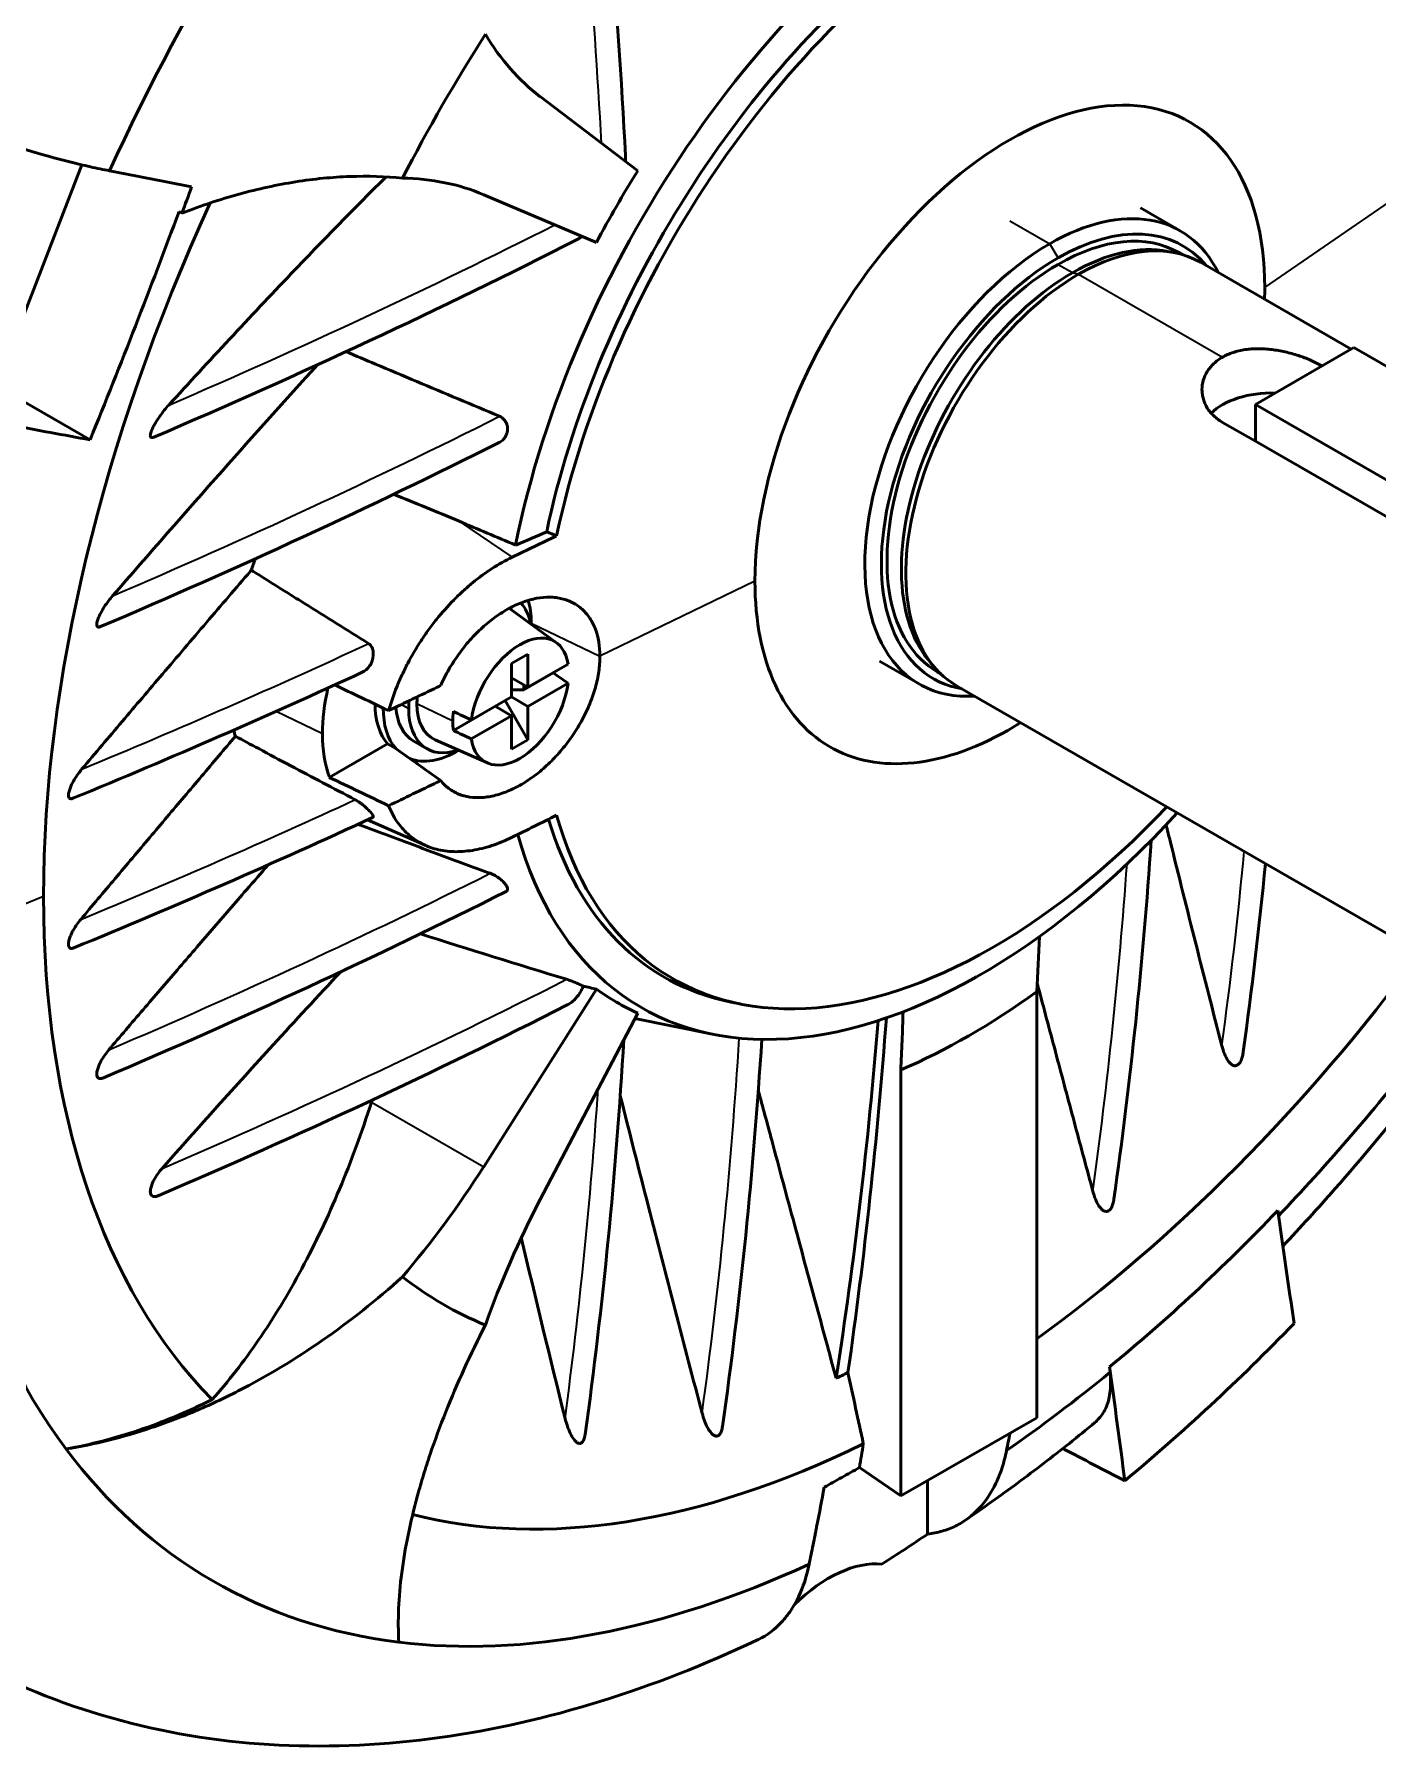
# Model space of a CAD drawing. Header units: millimetres. Extents: x 708 to 3306, y 798 to 2244.
# Drawn here: x 3125 to 3240.5, y 957.9 to 1105.2 of the extents above; entities that cross this region are included whole.
import ezdxf

# ---------------------------------------------------------------- set-up
doc = ezdxf.new("R2010")
doc.units = ezdxf.units.MM
doc.header["$LTSCALE"] = 10
doc.layers.add('Visible (ISO)', color=7, linetype='Continuous', lineweight=50)
doc.layers.add('Visible Narrow (ISO)', color=7, linetype='Continuous', lineweight=35)

msp = doc.modelspace()

# ---------------------------------------------------------------- linework, layer by layer
at = {"layer": 'Visible (ISO)'}
for p, q in [((3176.87, 1093.48), (3168.49, 1099.87)), ((3121.71, 1075.02), (3129.07, 1094.01)), ((3163.63, 1091.44), (3173.32, 1087.34)), ((3220.09, 1090.31), (3223.51, 1088.33)), ((3137.43, 1090), (3137.69, 1089.86)), ((3222.46, 1086.57), (3223.07, 1086.45)), ((3223.39, 1086.47), (3223.71, 1086.29)), ((3225.25, 1085.63), (3238.22, 1078.16)), ((3238.46, 1078.3), (3229.98, 1073.41)), ((3295.03, 1045.72), (3238.46, 1078.3)), ((3235.63, 1076.76), (3235.71, 1076.71)), ((3121.71, 1075.02), (3129.78, 1070.37)), ((3229.98, 1073.41), (3229.98, 1070.24)), ((3229.98, 1073.41), (3286.55, 1040.83)), ((3229.98, 1070.24), (3227.15, 1071.87)), ((3134.97, 1070.77), (3134.97, 1070.77)), ((3135.26, 1070.6), (3135.26, 1070.6)), ((3285.84, 1038.07), (3229.98, 1070.24)), ((3169.89, 1052.92), (3165.92, 1055.81)), ((3167.43, 1051.95), (3166.02, 1051.14)), ((3167.43, 1051.95), (3166.02, 1051.13)), ((3167.43, 1051.95), (3167.43, 1049.09)), ((3166.02, 1051.14), (3166.02, 1048.27)), ((3169.6, 1050.33), (3167.08, 1048.88)), ((3167.43, 1049.09), (3170.89, 1051.08)), ((3197.65, 1051.35), (3201.08, 1049.38)), ((3202.08, 1051.17), (3202.49, 1050.71)), ((3202.63, 1050.42), (3202.95, 1050.24)), ((3167.43, 1049.09), (3166.02, 1049.9)), ((3167.08, 1048.88), (3166.02, 1048.88)), ((3167.08, 1048.88), (3167.08, 1049.29)), ((3167.43, 1047.45), (3170.89, 1049.44)), ((3204.29, 1049.23), (3279.6, 1005.86)), ((3162.56, 1046.28), (3166.02, 1048.27)), ((3166.02, 1046.64), (3164.6, 1047.46)), ((3167.43, 1044.59), (3165.48, 1047.97)), ((3167.43, 1047.45), (3166.01, 1048.27)), ((3167.43, 1047.45), (3167.43, 1044.59)), ((3161.02, 1045.39), (3163.54, 1046.84)), ((3162.56, 1044.65), (3166.02, 1046.64)), ((3163.54, 1046.84), (3163.54, 1046.85)), ((3166.02, 1046.64), (3166.02, 1043.78)), ((3158.74, 1043.81), (3157.61, 1044.46)), ((3163.94, 1042.59), (3159.45, 1044.57)), ((3167.43, 1044.59), (3166.02, 1043.78)), ((3150.35, 1041.35), (3155.35, 1044.23)), ((3155.35, 1044.23), (3156.06, 1043.82)), ((3158.6, 1035.51), (3153.63, 1037.7)), ((3173.32, 1023.15), (3163.63, 1007.88)), ((3211.18, 986.3), (3211.18, 1022.91)), ((3168.49, 1005.06), (3176.87, 1021.09)), ((3170.85, 1021.8), (3170.85, 1021.8)), ((3185.67, 1021.87), (3184.88, 1022.03)), ((3183.3, 1019.28), (3176.63, 1020.63)), ((3197.5, 1019.86), (3197.5, 1019.86)), ((3199.49, 979.57), (3199.49, 1016.19)), ((3182.47, 986.45), (3182.47, 986.45)), ((3199.49, 979.57), (3211.18, 986.3)), ((3195.93, 982.01), (3199.49, 979.57)), ((3201.8, 976.29), (3201.8, 980.9))]:
    msp.add_line(p, q, dxfattribs=at)
for centre, major_axis, ratio, start_param, end_param in [((3156.54, 1100.96), (69.93, 121.44), 0.578093, 0.867886, 2.269798), ((3157.96, 1100.15), (70.02, 121.59), 0.578093, 0.886041, 2.251685), ((3166.8, 1095.06), (69.85, 121.3), 0.578093, 0.88443, 2.253295), ((3167, 1094.94), (68.22, 118.47), 0.578093, 0.893463, 2.244263), ((3200.09, 1075.88), (59.69, 103.65), 0.578093, 1.327312, 1.730165), ((3206.39, 1072.25), (29.19, 50.7), 0.578093, 5.751734, 8.381565), ((3206.7, 1072.08), (27.58, 47.89), 0.578093, 6.092192, 8.366918), ((3207.38, 1071.68), (27.45, 47.66), 0.578093, 5.766092, 8.367207), ((3204.63, 1073.27), (-44.47, -77.23), 0.578093, 4.630229, 4.790682), ((3195.24, 1142), (-24.95, -43.33), 0.578093, 5.969562, 6.208525), ((3208.87, 1070.83), (15.47, 26.86), 0.578093, 5.495853, 8.637446), ((3204.63, 1073.27), (-29.53, -51.28), 0.578093, 4.650445, 4.770466), ((3140.51, 1047.2), (24.95, 43.33), 0.578093, 0.070793, 0.309756), ((3201.8, 1074.9), (53.65, 93.16), 0.578093, 1.730195, 2.354261), ((3212.3, 1068.85), (11.22, 19.48), 0.578093, 5.91888, 7.06665), ((3213.01, 1068.45), (10.72, 18.61), 0.578093, 6.072469, 7.06665), ((3212.3, 1068.85), (-11.22, -19.48), 0.578093, 3.925057, 6.647491), ((3213.01, 1068.45), (10.38, 18.02), 0.578093, 0, 0.783464), ((3214.77, 1067.43), (10.48, 18.2), 0.578093, 0, 0.783464), ((3213.01, 1068.45), (-10.72, -18.61), 0.578093, 3.925057, 6.493902), ((3214.25, 1067.73), (10.38, 18.02), 0.578093, 0.190994, 0.783464), ((3213.01, 1068.45), (-10.38, -18.02), 0.578093, 3.925057, 6.283185), ((3214.25, 1067.73), (-10.38, -18.02), 0.578093, 3.925057, 6.092192), ((3214.77, 1067.43), (-10.48, -18.2), 0.578093, 3.925057, 6.283185), ((3208.87, 1070.83), (-15.47, -26.86), 0.578093, 2.315045, 2.354261), ((3231.39, 1070.94), (-6, 0), 0.575862, 4.663672, 5.764982), ((3208.87, 1070.83), (-15.47, -26.86), 0.578093, 5.495853, 7.109733), ((3161.35, 1050.96), (-3.74, -6.5), 0.578093, 3.837083, 3.837222), ((3162.48, 1050.31), (3.74, 6.5), 0.578093, 5.698847, 6.111975), ((3161.35, 1050.96), (4.49, 7.8), 0.578093, 5.495853, 5.784292), ((3162.48, 1050.31), (3.24, 5.63), 0.578093, 6.221162, 6.253428), ((3166.73, 1047.86), (2.98, 5.18), 0.578093, 5.664007, 8.469293), ((3161.35, 1050.96), (4.49, 7.8), 0.578093, 5.480135, 5.495853), ((3165.31, 1048.68), (3.07, 5.33), 0.578093, 5.332528, 5.3338), ((3160.65, 1051.37), (7.68, 13.34), 0.578093, 2.058811, 2.354261), ((3166.73, 1047.86), (-2.98, -5.18), 0.578093, 5.664007, 8.469293), ((3160.65, 1051.37), (-4.49, -7.8), 0.578093, 5.503288, 6.084884), ((3161.35, 1050.96), (-3.74, -6.5), 0.578093, 5.582708, 6.283185), ((3162.48, 1050.31), (-3.74, -6.5), 0.578093, 5.387102, 5.495853), ((3162.48, 1050.31), (-3.24, -5.63), 0.578093, 5.382643, 5.495853), ((3162.48, 1050.31), (-3.24, -5.63), 0.578093, 5.495853, 6.345208), ((3161.35, 1050.96), (-4.49, -7.8), 0.578093, 5.49386, 6.084884), ((3162.48, 1050.31), (-3.74, -6.5), 0.578093, 5.495853, 6.867523), ((3165.31, 1048.68), (-3.07, -5.33), 0.578093, 5.332528, 5.495853), ((3165.31, 1048.68), (-3.07, -5.33), 0.578093, 5.495853, 5.659179), ((3160.65, 1051.37), (7.68, 13.34), 0.578093, 2.354261, 2.685099), ((3161.35, 1050.96), (-4.49, -7.8), 0.578093, 0.0878, 0.80305), ((3207.38, 1071.68), (-27.45, -47.66), 0.578093, 5.766092, 7.462242), ((3206.39, 1072.25), (-29.19, -50.7), 0.578093, 5.768312, 7.486813), ((3206.7, 1072.08), (-27.58, -47.89), 0.578093, 5.781593, 6.474179), ((3166.81, 1095.04), (-69.83, -121.27), 0.578093, 1.390158, 1.390159), ((3201.8, 1074.9), (-53.65, -93.16), 0.578093, 5.495853, 6.123591), ((3200.09, 1075.88), (-59.69, -103.65), 0.578093, 5.495853, 6.039701), ((3201.8, 1074.9), (-53.65, -93.16), 0.578093, 0.907142, 1.374183), ((3204.63, 1073.27), (-29.53, -51.28), 0.578093, 6.221241, 6.341262), ((3205.33, 1072.87), (-32.8, -56.96), 0.578093, 0.657451, 0.909478), ((3191.97, 1080.56), (-31.92, -55.43), 0.578093, 0.309457, 0.309463), ((3200.09, 1075.88), (-59.69, -103.65), 0.578093, 1.169883, 1.327312), ((3140.51, 1025.5), (-24.95, -43.33), 0.578093, 1.257173, 1.496136), ((3195.24, 993.74), (24.95, 43.33), 0.578093, 1.64159, 1.880553), ((3200.21, 1075.81), (59.28, 102.95), 0.578093, 4.131705, 4.311821), ((3204.63, 1073.27), (-44.47, -77.23), 0.578093, 6.201025, 6.361478), ((3198.16, 1077), (-67.5, -117.21), 0.578093, 1.000533, 1.159808), ((3200.36, 1075.73), (50.46, 87.63), 0.578093, 3.83508, 3.849374), ((3200.09, 1075.88), (-59.69, -103.65), 0.578093, 0.883962, 0.990684), ((3201.8, 1074.9), (-53.65, -93.16), 0.578093, 0.161534, 0.710618), ((3200.09, 1075.88), (-59.69, -103.65), 0.578093, 6.039701, 6.522802), ((3193.31, 1079.79), (66.43, 115.35), 0.578093, 3.973453, 4.01533), ((3200.09, 1075.88), (-59.69, -103.65), 0.578093, 0.239616, 0.682967), ((3193.31, 962.06), (6.38, 11.08), 0.578093, 0.255643, 1.116984)]:
    msp.add_ellipse(centre, major_axis=major_axis, ratio=ratio, start_param=start_param, end_param=end_param, dxfattribs=at)
for points in [[(3172.37, 1134.89), (3173.99, 1121.32), (3175.14, 1107.92), (3175.82, 1094.78)], [(3138.51, 1092.11), (3136.18, 1092.56), (3133.83, 1093.02), (3131.46, 1093.5)], [(3137.69, 1089.86), (3137.96, 1090.61), (3138.24, 1091.36), (3138.51, 1092.11)], [(3137.43, 1090), (3134.98, 1083.41), (3132.43, 1076.86), (3129.78, 1070.37)], [(3171.67, 1087.59), (3159.96, 1081.63), (3147.8, 1075.95), (3135.25, 1070.59)], [(3129.78, 1070.37), (3127.53, 1070.78), (3125.26, 1071.19), (3122.97, 1071.63)], [(3164.96, 1070.13), (3153.91, 1064.6), (3142.47, 1059.31), (3130.69, 1054.31)], [(3161.47, 1063.39), (3159.61, 1064.18), (3157.74, 1064.94), (3155.87, 1065.68)], [(3166.38, 1061.31), (3164.74, 1062.01), (3163.11, 1062.7), (3161.47, 1063.39)], [(3169.9, 1062.1), (3168.63, 1061.49), (3167.35, 1060.88), (3166.07, 1060.27)], [(3169.05, 1062.47), (3168.16, 1062.08), (3167.27, 1061.7), (3166.38, 1061.31)], [(3169.9, 1062.1), (3169.62, 1062.23), (3169.33, 1062.35), (3169.05, 1062.47)], [(3143.98, 1060.14), (3143.86, 1059.81), (3143.75, 1059.49), (3143.64, 1059.16)], [(3153.24, 1050.41), (3145.11, 1046.66), (3136.79, 1043.03), (3128.3, 1039.55)], [(3150.82, 1049.3), (3152.36, 1048.56), (3153.91, 1047.82), (3155.45, 1047.09)], [(3142.14, 1045.42), (3142.18, 1045.23), (3142.23, 1045.06), (3142.28, 1044.89)], [(3156.06, 1043.82), (3157.35, 1042.91), (3158.64, 1041.99), (3159.93, 1041.08)], [(3155.45, 1038.91), (3153.75, 1039.72), (3152.05, 1040.54), (3150.35, 1041.35)], [(3154.11, 1037.92), (3145.73, 1034.03), (3137.14, 1030.29), (3128.38, 1026.69)], [(3166.07, 1036.2), (3167.35, 1036.83), (3168.63, 1037.46), (3169.9, 1038.1)], [(3221.03, 1035.95), (3220.31, 1025.43), (3219.24, 1015.13), (3217.82, 1005.1)], [(3230.85, 1033.94), (3230.31, 1028.47), (3229.68, 1023.08), (3228.94, 1017.76)], [(3165.55, 1031.54), (3154.39, 1025.93), (3142.84, 1020.58), (3130.93, 1015.52)], [(3158.18, 1027.9), (3162.35, 1026.57), (3166.54, 1025.26), (3170.76, 1023.99)], [(3211.41, 1027.67), (3211.34, 1026.07), (3211.27, 1024.49), (3211.18, 1022.91)], [(3172.19, 1023.39), (3172.57, 1023.31), (3172.94, 1023.23), (3173.32, 1023.15)], [(3170.8, 1021.78), (3159.5, 1016.04), (3147.77, 1010.57), (3135.68, 1005.4)], [(3199.49, 1016.19), (3199.57, 1017.85), (3199.64, 1019.52), (3199.69, 1021.2)], [(3197.55, 1020.44), (3196.69, 1009.94), (3195.49, 999.69), (3193.93, 989.69)], [(3198.25, 1020.67), (3197.47, 1010.24), (3196.37, 1000.08), (3194.95, 990.18)], [(3175.68, 1018.82), (3174.99, 1007.22), (3173.88, 995.87), (3172.35, 984.85)], [(3187.54, 1018.83), (3186.82, 1007.46), (3185.69, 996.35), (3184.16, 985.54)], [(3154.03, 1013.61), (3154.01, 1013.55), (3154, 1013.5), (3153.98, 1013.44)], [(3231.9, 1004.11), (3232.37, 1000.87), (3232.84, 997.63), (3233.31, 994.39)], [(3166.86, 1001.78), (3168.08, 996.6), (3169.34, 991.42), (3170.63, 986.24)], [(3196.27, 984.06), (3195.83, 986.1), (3195.39, 988.14), (3194.95, 990.18)], [(3218.76, 980.87), (3218.32, 984.14), (3217.89, 987.41), (3217.45, 990.68)], [(3217.45, 990.68), (3217.46, 990.52), (3217.48, 990.37), (3217.49, 990.21)], [(3195.93, 982.01), (3196.05, 982.69), (3196.16, 983.38), (3196.27, 984.06)], [(3208.89, 984.98), (3208.78, 984.48), (3208.68, 983.98), (3208.58, 983.48)], [(3213.42, 983.65), (3215.2, 982.72), (3216.98, 981.8), (3218.76, 980.87)], [(3192.9, 980.32), (3193.41, 980.6), (3194.42, 981.17), (3195.43, 981.73), (3195.93, 982.01)]]:
    msp.add_open_spline(points, degree=3, dxfattribs=at)
for points, knots in [([(3116.37, 1098.17), (3117.7, 1097.62), (3119.02, 1097.12), (3121.01, 1096.4), (3121.67, 1096.17), (3122.67, 1095.84), (3123, 1095.73), (3123.65, 1095.52), (3123.98, 1095.41), (3125.59, 1094.91), (3126.84, 1094.56), (3128.64, 1094.11), (3129.23, 1093.97), (3130.38, 1093.71), (3130.93, 1093.6), (3131.46, 1093.5)], [0.00000023, 0.00000023, 0.00000023, 0.00000023, 0.0042479, 0.0042479, 0.00637174, 0.00637174, 0.00743366, 0.00743366, 0.00849557, 0.00849557, 0.01274325, 0.01274325, 0.01486708, 0.01486708, 0.01699092, 0.01699092, 0.01699092, 0.01699092]), ([(3175.82, 1094.78), (3175.82, 1094.7), (3175.82, 1094.63), (3175.82, 1094.47), (3175.81, 1094.39), (3175.79, 1094.3)], [0.0009939639, 0.0009939639, 0.0009939639, 0.0009939639, 0.0012305377, 0.0012305377, 0.001482976, 0.001482976, 0.001482976, 0.001482976]), ([(3156.64, 1092.86), (3155.17, 1093.01), (3153.66, 1093.06), (3150.6, 1092.95), (3149.04, 1092.8), (3146.66, 1092.42), (3145.86, 1092.27), (3144.24, 1091.92), (3143.42, 1091.72), (3140.96, 1091.04), (3139.32, 1090.49), (3137.69, 1089.86)], [0.00000125, 0.00000125, 0.00000125, 0.00000125, 0.00593859, 0.00593859, 0.01187593, 0.01187593, 0.0148446, 0.0148446, 0.01781328, 0.01781328, 0.02375062, 0.02375062, 0.02375062, 0.02375062]), ([(3155.23, 1092.98), (3152.46, 1090.23), (3149.75, 1087.45), (3143.51, 1080.92), (3140.01, 1077.15), (3136.55, 1073.35)], [0.00564914, 0.00564914, 0.00564914, 0.00564914, 0.02166077, 0.02166077, 0.04304931, 0.04304931, 0.04304931, 0.04304931]), ([(3171.67, 1087.59), (3171.74, 1087.63), (3171.81, 1087.67), (3171.94, 1087.76), (3172.01, 1087.81), (3172.08, 1087.86)], [0.0009906502, 0.0009906502, 0.0009906502, 0.0009906502, 0.0012305377, 0.0012305377, 0.0014916208, 0.0014916208, 0.0014916208, 0.0014916208]), ([(3164.99, 1072.39), (3163.81, 1072.89), (3162.62, 1073.39), (3161.43, 1073.89), (3160.25, 1074.38), (3159.06, 1074.88), (3157.88, 1075.38), (3156.69, 1075.88), (3155.5, 1076.38), (3154.32, 1076.88), (3153.47, 1077.23), (3152.63, 1077.59), (3151.79, 1077.94)], [0, 0, 0, 0, 0.00415105, 0.00415105, 0.00415105, 0.00830211, 0.00830211, 0.00830211, 0.01245316, 0.01245316, 0.01245316, 0.01540602, 0.01540602, 0.01540602, 0.01540602]), ([(3227.15, 1071.87), (3226.87, 1072.03), (3226.62, 1072.22), (3226.29, 1072.53), (3226.19, 1072.64), (3226, 1072.86), (3225.92, 1072.98), (3225.69, 1073.35), (3225.58, 1073.6), (3225.47, 1074), (3225.44, 1074.13), (3225.4, 1074.41), (3225.39, 1074.54), (3225.39, 1074.95), (3225.43, 1075.22), (3225.58, 1075.75), (3225.7, 1076), (3225.92, 1076.36), (3226, 1076.48), (3226.19, 1076.71), (3226.29, 1076.82), (3226.62, 1077.13), (3226.87, 1077.31), (3227.15, 1077.47)], [0, 0, 0, 0, 0.001178896, 0.001178896, 0.001768344, 0.001768344, 0.002357792, 0.002357792, 0.003536687, 0.003536687, 0.004126135, 0.004126135, 0.004715583, 0.004715583, 0.005894479, 0.005894479, 0.007073375, 0.007073375, 0.007662823, 0.007662823, 0.008252271, 0.008252271, 0.009431167, 0.009431167, 0.009431167, 0.009431167]), ([(3227.15, 1077.47), (3227.43, 1077.63), (3227.74, 1077.77), (3228.39, 1077.98), (3228.74, 1078.06), (3229.28, 1078.15), (3229.47, 1078.17), (3229.85, 1078.19), (3230.03, 1078.2), (3230.42, 1078.2), (3230.61, 1078.19), (3231, 1078.17), (3231.2, 1078.15), (3231.78, 1078.08), (3232.17, 1078.01), (3232.94, 1077.84), (3233.32, 1077.73), (3234.04, 1077.5), (3234.39, 1077.36), (3235.04, 1077.07), (3235.35, 1076.92), (3235.63, 1076.76)], [0.009431167, 0.009431167, 0.009431167, 0.009431167, 0.01060863, 0.01060863, 0.011786093, 0.011786093, 0.012374825, 0.012374825, 0.012963556, 0.012963556, 0.013552288, 0.013552288, 0.014141019, 0.014141019, 0.015318483, 0.015318483, 0.016495946, 0.016495946, 0.017673409, 0.017673409, 0.018850872, 0.018850872, 0.018850872, 0.018850872]), ([(3149.33, 1076.82), (3146.58, 1073.8), (3143.86, 1070.76), (3137.99, 1064.14), (3134.84, 1060.55), (3131.71, 1056.95)], [0.00294752, 0.00294752, 0.00294752, 0.00294752, 0.02004982, 0.02004982, 0.04009964, 0.04009964, 0.04009964, 0.04009964]), ([(3136.55, 1073.35), (3136.42, 1073.22), (3136.29, 1073.07), (3136.04, 1072.76), (3135.92, 1072.59), (3135.66, 1072.23), (3135.53, 1072.04), (3135.35, 1071.73), (3135.29, 1071.62), (3135.17, 1071.39), (3135.12, 1071.28), (3135.02, 1071.04), (3134.98, 1070.91), (3134.96, 1070.76), (3134.96, 1070.72), (3134.98, 1070.65), (3134.99, 1070.62), (3135.03, 1070.56), (3135.07, 1070.55), (3135.16, 1070.56), (3135.2, 1070.57), (3135.25, 1070.59)], [0, 0, 0, 0, 0.000767985, 0.000767985, 0.001535971, 0.001535971, 0.002303956, 0.002303956, 0.002687949, 0.002687949, 0.003071942, 0.003071942, 0.003455934, 0.003455934, 0.003647931, 0.003647931, 0.003839927, 0.003839927, 0.00422392, 0.00422392, 0.004570377, 0.004570377, 0.004570377, 0.004570377]), ([(3164.96, 1070.13), (3164.97, 1070.14), (3164.99, 1070.15), (3165.13, 1070.23), (3165.24, 1070.32), (3165.44, 1070.54), (3165.51, 1070.66), (3165.63, 1070.94), (3165.66, 1071.09), (3165.68, 1071.33), (3165.67, 1071.41), (3165.65, 1071.57), (3165.63, 1071.64), (3165.55, 1071.87), (3165.47, 1072.01), (3165.26, 1072.24), (3165.13, 1072.33), (3164.99, 1072.39)], [0.000883731, 0.000883731, 0.000883731, 0.000883731, 0.000953187, 0.000953187, 0.00142978, 0.00142978, 0.001906374, 0.001906374, 0.002382967, 0.002382967, 0.002621264, 0.002621264, 0.002859561, 0.002859561, 0.003336154, 0.003336154, 0.003812748, 0.003812748, 0.003812748, 0.003812748]), ([(3143.64, 1059.16), (3143.62, 1059.14), (3143.59, 1059.11), (3143.57, 1059.08), (3142.31, 1057.61), (3141.05, 1056.14), (3139.79, 1054.66), (3138.53, 1053.19), (3137.27, 1051.71), (3136.01, 1050.23), (3134.85, 1048.88), (3133.7, 1047.52), (3132.54, 1046.15), (3131.39, 1044.79), (3130.23, 1043.43), (3129.08, 1042.07)], [0.00804549, 0.00804549, 0.00804549, 0.00804549, 0.0081896, 0.0081896, 0.0081896, 0.0163792, 0.0163792, 0.0163792, 0.0245688, 0.0245688, 0.0245688, 0.03209548, 0.03209548, 0.03209548, 0.03962216, 0.03962216, 0.03962216, 0.03962216]), ([(3143.64, 1059.16), (3143.76, 1059.09), (3143.88, 1059.01), (3144, 1058.94), (3144.94, 1058.35), (3145.87, 1057.76), (3146.81, 1057.18), (3147.28, 1056.88), (3147.75, 1056.59), (3148.22, 1056.3), (3149.14, 1055.73), (3150.06, 1055.15), (3150.97, 1054.58), (3151.89, 1054.01), (3152.81, 1053.43), (3153.73, 1052.86)], [0.00334225, 0.00334225, 0.00334225, 0.00334225, 0.00383369, 0.00383369, 0.00383369, 0.00766738, 0.00766738, 0.00766738, 0.00958422, 0.00958422, 0.00958422, 0.01333623, 0.01333623, 0.01333623, 0.01708824, 0.01708824, 0.01708824, 0.01708824]), ([(3166.07, 1060.27), (3165.49, 1060), (3164.91, 1059.67), (3163.78, 1058.94), (3163.22, 1058.53), (3162.39, 1057.84), (3162.11, 1057.6), (3161.58, 1057.11), (3161.31, 1056.86), (3160.54, 1056.07), (3160.05, 1055.52), (3159.34, 1054.64), (3159.11, 1054.33), (3158.66, 1053.72), (3158.45, 1053.41), (3157.83, 1052.46), (3157.44, 1051.81), (3156.92, 1050.82), (3156.76, 1050.48), (3156.44, 1049.8), (3156.29, 1049.46), (3155.88, 1048.44), (3155.65, 1047.76), (3155.45, 1047.09)], [0.0000002, 0.0000002, 0.0000002, 0.0000002, 0.00225965, 0.00225965, 0.0045191, 0.0045191, 0.00564882, 0.00564882, 0.00677854, 0.00677854, 0.00903799, 0.00903799, 0.01016772, 0.01016772, 0.01129744, 0.01129744, 0.01355689, 0.01355689, 0.01468661, 0.01468661, 0.01581634, 0.01581634, 0.01807579, 0.01807579, 0.01807579, 0.01807579]), ([(3131.71, 1056.95), (3131.59, 1056.81), (3131.47, 1056.67), (3131.24, 1056.36), (3131.12, 1056.19), (3130.89, 1055.83), (3130.78, 1055.64), (3130.62, 1055.32), (3130.56, 1055.21), (3130.49, 1055.04), (3130.47, 1054.98), (3130.43, 1054.86), (3130.41, 1054.8), (3130.38, 1054.69), (3130.37, 1054.63), (3130.36, 1054.52), (3130.36, 1054.48), (3130.37, 1054.36), (3130.4, 1054.32), (3130.48, 1054.27), (3130.52, 1054.26), (3130.61, 1054.28), (3130.65, 1054.29), (3130.69, 1054.31)], [0, 0, 0, 0, 0.000741083, 0.000741083, 0.001482166, 0.001482166, 0.002223249, 0.002223249, 0.00259379, 0.00259379, 0.002779061, 0.002779061, 0.002964331, 0.002964331, 0.003149602, 0.003149602, 0.003334873, 0.003334873, 0.003705414, 0.003705414, 0.004075956, 0.004075956, 0.00438327, 0.00438327, 0.00438327, 0.00438327]), ([(3173.62, 1051.77), (3173.62, 1052.63), (3173.49, 1053.4), (3173.1, 1054.43), (3172.94, 1054.75), (3172.56, 1055.32), (3172.35, 1055.57), (3171.98, 1055.91), (3171.85, 1056.01), (3171.58, 1056.2), (3171.44, 1056.29), (3171, 1056.51), (3170.69, 1056.63), (3170.19, 1056.75), (3170.02, 1056.78), (3169.67, 1056.83), (3169.49, 1056.84), (3168.95, 1056.85), (3168.58, 1056.81), (3168, 1056.71), (3167.8, 1056.66), (3167.41, 1056.55), (3167.21, 1056.49), (3166.62, 1056.28), (3166.22, 1056.1), (3165.43, 1055.67), (3165.03, 1055.42), (3164.25, 1054.86), (3163.88, 1054.56), (3163.14, 1053.89), (3162.78, 1053.52), (3162.1, 1052.76), (3161.78, 1052.35), (3161.17, 1051.51), (3160.89, 1051.07), (3160.37, 1050.17), (3160.14, 1049.71), (3159.93, 1049.25)], [0, 0, 0, 0, 0.00310341, 0.00310341, 0.00465512, 0.00465512, 0.00620683, 0.00620683, 0.00698268, 0.00698268, 0.00775853, 0.00775853, 0.00931024, 0.00931024, 0.01008609, 0.01008609, 0.01086194, 0.01086194, 0.01241365, 0.01241365, 0.0131895, 0.0131895, 0.01396536, 0.01396536, 0.01551706, 0.01551706, 0.01706877, 0.01706877, 0.01862048, 0.01862048, 0.02017218, 0.02017218, 0.02172389, 0.02172389, 0.0232756, 0.0232756, 0.0248273, 0.0248273, 0.0248273, 0.0248273]), ([(3153.73, 1052.86), (3153.79, 1052.82), (3153.85, 1052.78), (3153.94, 1052.67), (3153.99, 1052.6), (3154.05, 1052.47), (3154.08, 1052.39), (3154.12, 1052.24), (3154.13, 1052.16), (3154.16, 1051.76), (3154.08, 1051.42), (3153.87, 1051), (3153.78, 1050.87), (3153.58, 1050.64), (3153.48, 1050.55), (3153.32, 1050.45), (3153.28, 1050.43), (3153.24, 1050.41)], [0, 0, 0, 0, 0.000243911, 0.000243911, 0.000487823, 0.000487823, 0.000731734, 0.000731734, 0.000975646, 0.000975646, 0.001951292, 0.001951292, 0.002439115, 0.002439115, 0.002926938, 0.002926938, 0.003072692, 0.003072692, 0.003072692, 0.003072692]), ([(3159.93, 1041.08), (3160.04, 1040.95), (3160.15, 1040.82), (3160.38, 1040.59), (3160.5, 1040.49), (3160.89, 1040.2), (3161.17, 1040.04), (3161.62, 1039.85), (3161.78, 1039.8), (3162.11, 1039.71), (3162.27, 1039.68), (3162.78, 1039.61), (3163.13, 1039.59), (3163.69, 1039.63), (3163.88, 1039.66), (3164.26, 1039.72), (3164.45, 1039.76), (3165.03, 1039.91), (3165.42, 1040.04), (3166.02, 1040.3), (3166.22, 1040.4), (3166.62, 1040.6), (3166.82, 1040.71), (3167.41, 1041.07), (3167.8, 1041.34), (3168.57, 1041.93), (3168.95, 1042.27), (3169.67, 1042.97), (3170.02, 1043.34), (3170.68, 1044.13), (3171, 1044.55), (3171.58, 1045.41), (3171.85, 1045.85), (3172.22, 1046.53), (3172.33, 1046.75), (3172.55, 1047.22), (3172.66, 1047.45), (3172.94, 1048.15), (3173.1, 1048.61), (3173.29, 1049.3), (3173.35, 1049.53), (3173.45, 1049.99), (3173.49, 1050.22), (3173.59, 1050.9), (3173.62, 1051.34), (3173.62, 1051.77)], [0.03529917, 0.03529917, 0.03529917, 0.03529917, 0.03607455, 0.03607455, 0.03684992, 0.03684992, 0.03840068, 0.03840068, 0.03917606, 0.03917606, 0.03995144, 0.03995144, 0.04150219, 0.04150219, 0.04227757, 0.04227757, 0.04305295, 0.04305295, 0.0446037, 0.0446037, 0.04537908, 0.04537908, 0.04615446, 0.04615446, 0.04770522, 0.04770522, 0.04925597, 0.04925597, 0.05080673, 0.05080673, 0.05235748, 0.05235748, 0.05390824, 0.05390824, 0.05468362, 0.05468362, 0.05545899, 0.05545899, 0.05700975, 0.05700975, 0.05778513, 0.05778513, 0.05856051, 0.05856051, 0.06011126, 0.06011126, 0.06011126, 0.06011126]), ([(3170.89, 1049.44), (3170.68, 1049.59), (3170.47, 1049.73), (3170.26, 1049.88), (3170.04, 1050.03), (3169.82, 1050.18), (3169.6, 1050.33)], [0.010170828, 0.010170828, 0.010170828, 0.010170828, 0.011148918, 0.011148918, 0.011148918, 0.012178681, 0.012178681, 0.012178681, 0.012178681]), ([(3159.93, 1049.25), (3159.83, 1049.2), (3159.73, 1049.15), (3159.63, 1049.1), (3158.24, 1048.43), (3156.84, 1047.76), (3155.45, 1047.09)], [0.017812968, 0.017812968, 0.017812968, 0.017812968, 0.018210742, 0.018210742, 0.018210742, 0.023662126, 0.023662126, 0.023662126, 0.023662126]), ([(3162.56, 1046.28), (3162.31, 1046.4), (3162.06, 1046.52), (3161.81, 1046.64), (3161.55, 1046.77), (3161.28, 1046.9), (3161.02, 1047.02)], [0.010170828, 0.010170828, 0.010170828, 0.010170828, 0.011148918, 0.011148918, 0.011148918, 0.012178681, 0.012178681, 0.012178681, 0.012178681]), ([(3128.98, 1029.13), (3129.96, 1030.31), (3130.95, 1031.48), (3131.94, 1032.66), (3132.93, 1033.83), (3133.92, 1035), (3134.91, 1036.18), (3135.9, 1037.35), (3136.89, 1038.52), (3137.88, 1039.69), (3138.87, 1040.86), (3139.86, 1042.03), (3140.85, 1043.2), (3141.32, 1043.76), (3141.8, 1044.32), (3142.28, 1044.89)], [0, 0, 0, 0, 0.00647818, 0.00647818, 0.00647818, 0.01295636, 0.01295636, 0.01295636, 0.01943455, 0.01943455, 0.01943455, 0.02591273, 0.02591273, 0.02591273, 0.02903272, 0.02903272, 0.02903272, 0.02903272]), ([(3152.57, 1039.43), (3151.65, 1039.92), (3150.72, 1040.4), (3149.8, 1040.89), (3148.88, 1041.37), (3147.95, 1041.86), (3147.03, 1042.35), (3146.11, 1042.84), (3145.19, 1043.32), (3144.28, 1043.82), (3143.61, 1044.17), (3142.94, 1044.53), (3142.28, 1044.89)], [0, 0, 0, 0, 0.00349475, 0.00349475, 0.00349475, 0.00698949, 0.00698949, 0.00698949, 0.01048424, 0.01048424, 0.01048424, 0.01302506, 0.01302506, 0.01302506, 0.01302506]), ([(3162.56, 1044.65), (3162.31, 1044.77), (3162.06, 1044.89), (3161.81, 1045.01), (3161.55, 1045.14), (3161.28, 1045.26), (3161.02, 1045.39)], [0.010170828, 0.010170828, 0.010170828, 0.010170828, 0.011148918, 0.011148918, 0.011148918, 0.012178681, 0.012178681, 0.012178681, 0.012178681]), ([(3129.08, 1042.07), (3128.97, 1041.94), (3128.86, 1041.8), (3128.64, 1041.49), (3128.53, 1041.33), (3128.32, 1040.97), (3128.22, 1040.78), (3128.08, 1040.46), (3128.04, 1040.34), (3127.96, 1040.11), (3127.94, 1039.99), (3127.92, 1039.78), (3127.93, 1039.69), (3127.97, 1039.58), (3128.01, 1039.55), (3128.09, 1039.51), (3128.14, 1039.51), (3128.22, 1039.52), (3128.26, 1039.54), (3128.3, 1039.55)], [0, 0, 0, 0, 0.000709599, 0.000709599, 0.001419197, 0.001419197, 0.002128796, 0.002128796, 0.002483595, 0.002483595, 0.002838394, 0.002838394, 0.003193193, 0.003193193, 0.003547993, 0.003547993, 0.003902792, 0.003902792, 0.004192616, 0.004192616, 0.004192616, 0.004192616]), ([(3155.45, 1038.91), (3156.84, 1039.58), (3158.24, 1040.26), (3159.63, 1040.93), (3159.73, 1040.98), (3159.83, 1041.03), (3159.93, 1041.08)], [0.012759359, 0.012759359, 0.012759359, 0.012759359, 0.018210742, 0.018210742, 0.018210742, 0.018608517, 0.018608517, 0.018608517, 0.018608517]), ([(3154.11, 1037.92), (3154.12, 1037.93), (3154.13, 1037.94), (3154.16, 1038.01), (3154.08, 1038.14), (3153.87, 1038.4), (3153.78, 1038.49), (3153.58, 1038.68), (3153.48, 1038.79), (3153.23, 1038.99), (3153.11, 1039.09), (3152.84, 1039.28), (3152.7, 1039.36), (3152.57, 1039.43)], [0.000779708, 0.000779708, 0.000779708, 0.000779708, 0.000975646, 0.000975646, 0.001951292, 0.001951292, 0.002439115, 0.002439115, 0.002926938, 0.002926938, 0.003414761, 0.003414761, 0.003902584, 0.003902584, 0.003902584, 0.003902584]), ([(3155.45, 1038.91), (3155.55, 1038.67), (3155.66, 1038.44), (3155.89, 1037.99), (3156.02, 1037.77), (3156.44, 1037.16), (3156.75, 1036.81), (3157.27, 1036.33), (3157.45, 1036.19), (3157.83, 1035.92), (3158.03, 1035.79), (3158.66, 1035.46), (3159.1, 1035.29), (3160.04, 1035.05), (3160.53, 1034.98), (3161.57, 1034.95), (3162.11, 1034.99), (3163.2, 1035.16), (3163.76, 1035.3), (3164.62, 1035.58), (3164.91, 1035.69), (3165.49, 1035.93), (3165.78, 1036.06), (3166.07, 1036.2)], [0.02823166, 0.02823166, 0.02823166, 0.02823166, 0.02935996, 0.02935996, 0.03048826, 0.03048826, 0.03274486, 0.03274486, 0.03387317, 0.03387317, 0.03500147, 0.03500147, 0.03725807, 0.03725807, 0.03951467, 0.03951467, 0.04177127, 0.04177127, 0.04402787, 0.04402787, 0.04515617, 0.04515617, 0.04628448, 0.04628448, 0.04628448, 0.04628448]), ([(3152.81, 1037.32), (3152.88, 1037.29), (3152.95, 1037.27), (3153.02, 1037.24), (3154.26, 1036.78), (3155.5, 1036.32), (3156.74, 1035.86), (3157.98, 1035.39), (3159.22, 1034.93), (3160.46, 1034.47), (3161.7, 1034.01), (3162.95, 1033.55), (3164.19, 1033.1)], [0.00396418, 0.00396418, 0.00396418, 0.00396418, 0.00420164, 0.00420164, 0.00420164, 0.00840329, 0.00840329, 0.00840329, 0.01260503, 0.01260503, 0.01260503, 0.0168068, 0.0168068, 0.0168068, 0.0168068]), ([(3227.1, 1018.27), (3225.59, 1024.13), (3224.1, 1030), (3222.54, 1036.33), (3222.42, 1036.8), (3222.31, 1037.27)], [0, 0, 0, 0, 0.01989732, 0.01989732, 0.02149641, 0.02149641, 0.02149641, 0.02149641]), ([(3131.38, 1017.92), (3132.37, 1019.07), (3133.35, 1020.22), (3134.34, 1021.37), (3135.32, 1022.52), (3136.31, 1023.67), (3137.3, 1024.81), (3138.28, 1025.96), (3139.27, 1027.11), (3140.26, 1028.25), (3141.25, 1029.4), (3142.24, 1030.54), (3143.23, 1031.68), (3143.86, 1032.4), (3144.48, 1033.12), (3145.1, 1033.83)], [0, 0, 0, 0, 0.00638089, 0.00638089, 0.00638089, 0.01276178, 0.01276178, 0.01276178, 0.01914266, 0.01914266, 0.01914266, 0.02552355, 0.02552355, 0.02552355, 0.02952692, 0.02952692, 0.02952692, 0.02952692]), ([(3164.19, 1033.1), (3164.33, 1033.04), (3164.47, 1032.98), (3164.75, 1032.82), (3164.89, 1032.73), (3165.13, 1032.54), (3165.24, 1032.44), (3165.44, 1032.24), (3165.51, 1032.14), (3165.63, 1031.95), (3165.66, 1031.86), (3165.68, 1031.74), (3165.67, 1031.7), (3165.65, 1031.63), (3165.63, 1031.6), (3165.59, 1031.56), (3165.57, 1031.55), (3165.55, 1031.54)], [0, 0, 0, 0, 0.000476593, 0.000476593, 0.000953187, 0.000953187, 0.00142978, 0.00142978, 0.001906374, 0.001906374, 0.002382967, 0.002382967, 0.002621264, 0.002621264, 0.002859561, 0.002859561, 0.003013374, 0.003013374, 0.003013374, 0.003013374]), ([(3128.38, 1026.69), (3128.29, 1026.65), (3128.2, 1026.63), (3128.08, 1026.66), (3128.04, 1026.68), (3127.96, 1026.76), (3127.94, 1026.83), (3127.92, 1027.01), (3127.93, 1027.13), (3127.97, 1027.36), (3128.01, 1027.48), (3128.09, 1027.7), (3128.14, 1027.81), (3128.23, 1028.01), (3128.28, 1028.11), (3128.43, 1028.38), (3128.54, 1028.55), (3128.76, 1028.86), (3128.87, 1029), (3128.98, 1029.13)], [0.001526925, 0.001526925, 0.001526925, 0.001526925, 0.002128796, 0.002128796, 0.002483595, 0.002483595, 0.002838394, 0.002838394, 0.003193193, 0.003193193, 0.003547993, 0.003547993, 0.003902792, 0.003902792, 0.004257591, 0.004257591, 0.00496719, 0.00496719, 0.005676788, 0.005676788, 0.005676788, 0.005676788]), ([(3135.97, 1007.73), (3139.12, 1011.28), (3142.3, 1014.83), (3147.44, 1020.45), (3149.38, 1022.55), (3151.34, 1024.64)], [0, 0, 0, 0, 0.01989732, 0.01989732, 0.03180958, 0.03180958, 0.03180958, 0.03180958]), ([(3170.76, 1023.99), (3170.88, 1023.95), (3171.01, 1023.91), (3171.27, 1023.81), (3171.4, 1023.76), (3171.64, 1023.66), (3171.76, 1023.6), (3171.98, 1023.5), (3172.09, 1023.45), (3172.19, 1023.39)], [0, 0, 0, 0, 0.000410179, 0.000410179, 0.000820358, 0.000820358, 0.001230538, 0.001230538, 0.001640717, 0.001640717, 0.001640717, 0.001640717]), ([(3172.19, 1023.39), (3172.14, 1023.27), (3172.09, 1023.16), (3171.97, 1022.93), (3171.9, 1022.82), (3171.76, 1022.61), (3171.67, 1022.51), (3171.5, 1022.31), (3171.42, 1022.22), (3171.16, 1021.99), (3170.99, 1021.87), (3170.8, 1021.78)], [0.001329385, 0.001329385, 0.001329385, 0.001329385, 0.001716983, 0.001716983, 0.00210458, 0.00210458, 0.002492178, 0.002492178, 0.002879776, 0.002879776, 0.003525947, 0.003525947, 0.003525947, 0.003525947]), ([(3216.01, 1005.75), (3215.5, 1007.63), (3214.99, 1009.51), (3214.49, 1011.4), (3213.98, 1013.28), (3213.48, 1015.17), (3212.98, 1017.05), (3212.47, 1018.94), (3211.97, 1020.82), (3211.47, 1022.71), (3211.39, 1023.03), (3211.3, 1023.35), (3211.22, 1023.68)], [0, 0, 0, 0, 0.00638089, 0.00638089, 0.00638089, 0.01276178, 0.01276178, 0.01276178, 0.01914266, 0.01914266, 0.01914266, 0.02023169, 0.02023169, 0.02023169, 0.02023169]), ([(3250.16, 1022.82), (3245.97, 1016.92), (3241.51, 1011.28), (3235.35, 1004.3), (3233.86, 1002.66), (3232.34, 1001.06)], [7.2321577, 7.2321577, 7.2321577, 7.2321577, 7.4036435, 7.4036435, 7.457446, 7.457446, 7.457446, 7.457446]), ([(3130.93, 1015.52), (3130.84, 1015.48), (3130.75, 1015.46), (3130.62, 1015.45), (3130.56, 1015.46), (3130.49, 1015.5), (3130.47, 1015.52), (3130.43, 1015.57), (3130.41, 1015.6), (3130.38, 1015.67), (3130.37, 1015.71), (3130.36, 1015.81), (3130.36, 1015.87), (3130.37, 1016.05), (3130.4, 1016.18), (3130.48, 1016.42), (3130.52, 1016.53), (3130.61, 1016.75), (3130.66, 1016.85), (3130.82, 1017.14), (3130.93, 1017.31), (3131.15, 1017.63), (3131.27, 1017.78), (3131.38, 1017.92)], [0.001652013, 0.001652013, 0.001652013, 0.001652013, 0.002223249, 0.002223249, 0.00259379, 0.00259379, 0.002779061, 0.002779061, 0.002964331, 0.002964331, 0.003149602, 0.003149602, 0.003334873, 0.003334873, 0.003705414, 0.003705414, 0.004075956, 0.004075956, 0.004446497, 0.004446497, 0.00518758, 0.00518758, 0.005928663, 0.005928663, 0.005928663, 0.005928663]), ([(3228.94, 1017.76), (3228.93, 1017.69), (3228.92, 1017.63), (3228.89, 1017.45), (3228.86, 1017.32), (3228.78, 1017.07), (3228.73, 1016.95), (3228.59, 1016.74), (3228.5, 1016.64), (3228.35, 1016.57), (3228.29, 1016.56), (3228.19, 1016.55), (3228.14, 1016.56), (3227.99, 1016.62), (3227.91, 1016.68), (3227.75, 1016.83), (3227.69, 1016.91), (3227.5, 1017.18), (3227.4, 1017.39), (3227.23, 1017.81), (3227.16, 1018.04), (3227.1, 1018.27)], [0.002116959, 0.002116959, 0.002116959, 0.002116959, 0.002303956, 0.002303956, 0.002687949, 0.002687949, 0.003071942, 0.003071942, 0.003455934, 0.003455934, 0.003647931, 0.003647931, 0.003839927, 0.003839927, 0.00422392, 0.00422392, 0.004607912, 0.004607912, 0.005375898, 0.005375898, 0.006143883, 0.006143883, 0.006143883, 0.006143883]), ([(3175.37, 1013.97), (3176.17, 1010.79), (3176.98, 1007.61), (3179.31, 998.51), (3180.85, 992.59), (3182.41, 986.68)], [0.00927063, 0.00927063, 0.00927063, 0.00927063, 0.02004982, 0.02004982, 0.04009964, 0.04009964, 0.04009964, 0.04009964]), ([(3187.24, 1014.45), (3187.62, 1013.02), (3188.01, 1011.59), (3188.39, 1010.16), (3189.04, 1007.74), (3189.69, 1005.32), (3190.35, 1002.9), (3190.95, 1000.67), (3191.55, 998.45), (3192.16, 996.23), (3192.75, 994.05), (3193.34, 991.87), (3193.93, 989.69)], [0.01153549, 0.01153549, 0.01153549, 0.01153549, 0.0163792, 0.0163792, 0.0163792, 0.0245688, 0.0245688, 0.0245688, 0.03209548, 0.03209548, 0.03209548, 0.03947477, 0.03947477, 0.03947477, 0.03947477]), ([(3153.98, 1013.44), (3153.15, 1010.84), (3152.23, 1008.34), (3150.23, 1003.56), (3149.15, 1001.28), (3147.4, 998.02), (3146.79, 996.95), (3145.55, 994.91), (3144.92, 993.93), (3142.99, 991.12), (3141.66, 989.41), (3140.28, 987.86)], [0.00000027, 0.00000027, 0.00000027, 0.00000027, 0.00830726, 0.00830726, 0.01661424, 0.01661424, 0.02076773, 0.02076773, 0.02492122, 0.02492122, 0.03322821, 0.03322821, 0.03322821, 0.03322821]), ([(3135.68, 1005.4), (3135.59, 1005.36), (3135.5, 1005.33), (3135.35, 1005.31), (3135.29, 1005.31), (3135.17, 1005.34), (3135.12, 1005.36), (3135.02, 1005.46), (3134.98, 1005.55), (3134.96, 1005.71), (3134.96, 1005.78), (3134.98, 1005.9), (3134.99, 1005.97), (3135.03, 1006.16), (3135.07, 1006.28), (3135.16, 1006.51), (3135.21, 1006.62), (3135.37, 1006.92), (3135.49, 1007.1), (3135.72, 1007.44), (3135.85, 1007.59), (3135.97, 1007.73)], [0.001759818, 0.001759818, 0.001759818, 0.001759818, 0.002303956, 0.002303956, 0.002687949, 0.002687949, 0.003071942, 0.003071942, 0.003455934, 0.003455934, 0.003647931, 0.003647931, 0.003839927, 0.003839927, 0.00422392, 0.00422392, 0.004607912, 0.004607912, 0.005375898, 0.005375898, 0.006143883, 0.006143883, 0.006143883, 0.006143883]), ([(3217.82, 1005.1), (3217.81, 1005.03), (3217.8, 1004.95), (3217.76, 1004.75), (3217.72, 1004.63), (3217.65, 1004.46), (3217.63, 1004.4), (3217.57, 1004.29), (3217.53, 1004.24), (3217.45, 1004.15), (3217.41, 1004.12), (3217.32, 1004.06), (3217.27, 1004.04), (3217.12, 1004.02), (3217.02, 1004.05), (3216.85, 1004.14), (3216.78, 1004.21), (3216.64, 1004.36), (3216.57, 1004.44), (3216.4, 1004.7), (3216.3, 1004.9), (3216.14, 1005.31), (3216.07, 1005.52), (3216.01, 1005.75)], [0.001990235, 0.001990235, 0.001990235, 0.001990235, 0.002223249, 0.002223249, 0.00259379, 0.00259379, 0.002779061, 0.002779061, 0.002964331, 0.002964331, 0.003149602, 0.003149602, 0.003334873, 0.003334873, 0.003705414, 0.003705414, 0.004075956, 0.004075956, 0.004446497, 0.004446497, 0.00518758, 0.00518758, 0.005928663, 0.005928663, 0.005928663, 0.005928663]), ([(3127.72, 983.61), (3130.16, 984), (3132.61, 984.61), (3136.31, 985.86), (3137.55, 986.33), (3139.41, 987.11), (3140.03, 987.39), (3141.27, 987.97), (3141.89, 988.28), (3144.99, 989.86), (3147.41, 991.32), (3152.12, 994.59), (3154.41, 996.4), (3156.64, 998.41)], [0.00000021, 0.00000021, 0.00000021, 0.00000021, 0.00897575, 0.00897575, 0.01346352, 0.01346352, 0.01570741, 0.01570741, 0.01795129, 0.01795129, 0.02692683, 0.02692683, 0.03590238, 0.03590238, 0.03590238, 0.03590238]), ([(3163.78, 994.27), (3162.47, 991.72), (3161.34, 989.23), (3159.88, 985.57), (3159.43, 984.36), (3158.82, 982.56), (3158.63, 981.97), (3158.27, 980.78), (3158.1, 980.19), (3157.3, 977.27), (3156.85, 975.06), (3156.31, 970.86), (3156.22, 968.87), (3156.33, 967.01)], [0.00000125, 0.00000125, 0.00000125, 0.00000125, 0.00897673, 0.00897673, 0.01346447, 0.01346447, 0.01570834, 0.01570834, 0.01795221, 0.01795221, 0.02692769, 0.02692769, 0.03590317, 0.03590317, 0.03590317, 0.03590317]), ([(3217.49, 990.21), (3217.55, 989.63), (3217.55, 989.1), (3217.45, 988.12), (3217.34, 987.67), (3217.1, 987.07), (3217, 986.88), (3216.79, 986.53), (3216.67, 986.37), (3216.42, 986.1), (3216.3, 985.98), (3216.18, 985.88)], [0.00000099, 0.00000099, 0.00000099, 0.00000099, 0.00299648, 0.00299648, 0.00599198, 0.00599198, 0.00748973, 0.00748973, 0.00898748, 0.00898748, 0.01021411, 0.01021411, 0.01021411, 0.01021411]), ([(3127.72, 983.61), (3129.79, 983.98), (3131.87, 984.52), (3136.06, 985.93), (3138.16, 986.81), (3140.28, 987.86)], [0.00000021, 0.00000021, 0.00000021, 0.00000021, 0.00779221, 0.00779221, 0.01558422, 0.01558422, 0.01558422, 0.01558422]), ([(3170.63, 986.24), (3170.68, 986.01), (3170.75, 985.79), (3170.89, 985.37), (3170.98, 985.17), (3171.16, 984.78), (3171.26, 984.6), (3171.44, 984.36), (3171.5, 984.29), (3171.64, 984.17), (3171.71, 984.12), (3171.88, 984.08), (3171.97, 984.08), (3172.09, 984.17), (3172.12, 984.21), (3172.19, 984.31), (3172.22, 984.36), (3172.29, 984.54), (3172.32, 984.67), (3172.34, 984.81), (3172.34, 984.83), (3172.35, 984.85)], [0, 0, 0, 0, 0.000767985, 0.000767985, 0.001535971, 0.001535971, 0.002303956, 0.002303956, 0.002687949, 0.002687949, 0.003071942, 0.003071942, 0.003455934, 0.003455934, 0.003647931, 0.003647931, 0.003839927, 0.003839927, 0.00422392, 0.00422392, 0.004278239, 0.004278239, 0.004278239, 0.004278239]), ([(3182.41, 986.68), (3182.47, 986.46), (3182.54, 986.24), (3182.69, 985.84), (3182.77, 985.64), (3182.97, 985.27), (3183.08, 985.1), (3183.27, 984.9), (3183.34, 984.83), (3183.46, 984.77), (3183.5, 984.75), (3183.58, 984.72), (3183.62, 984.72), (3183.71, 984.72), (3183.75, 984.73), (3183.84, 984.78), (3183.88, 984.82), (3183.98, 984.94), (3184.04, 985.05), (3184.12, 985.29), (3184.14, 985.41), (3184.16, 985.54), (3184.16, 985.54), (3184.16, 985.54)], [0, 0, 0, 0, 0.000741083, 0.000741083, 0.001482166, 0.001482166, 0.002223249, 0.002223249, 0.00259379, 0.00259379, 0.002779061, 0.002779061, 0.002964331, 0.002964331, 0.003149602, 0.003149602, 0.003334873, 0.003334873, 0.003705414, 0.003705414, 0.004075956, 0.004075956, 0.004082223, 0.004082223, 0.004082223, 0.004082223]), ([(3216.18, 985.88), (3215.45, 985.28), (3214.72, 984.68), (3213.25, 983.51), (3212.51, 982.94), (3211.03, 981.8), (3210.29, 981.24), (3208.79, 980.13), (3208.05, 979.59), (3206.55, 978.53), (3205.8, 978.01), (3205.06, 977.5)], [1.3581243, 1.3581243, 1.3581243, 1.3581243, 1.3820849, 1.3820849, 1.4060455, 1.4060455, 1.430006, 1.430006, 1.4539666, 1.4539666, 1.4776612, 1.4776612, 1.4776612, 1.4776612]), ([(3208.58, 983.48), (3208.48, 982.97), (3208.35, 982.48), (3208.05, 981.53), (3207.87, 981.09), (3207.27, 979.83), (3206.79, 979.1), (3205.91, 978.18), (3205.6, 977.89), (3204.93, 977.4), (3204.58, 977.18), (3203.84, 976.81), (3203.45, 976.66), (3202.64, 976.43), (3202.23, 976.34), (3201.8, 976.29)], [0.11505544, 0.11505544, 0.11505544, 0.11505544, 0.1171788, 0.1171788, 0.11930216, 0.11930216, 0.12354888, 0.12354888, 0.12567224, 0.12567224, 0.1277956, 0.1277956, 0.12991896, 0.12991896, 0.13204232, 0.13204232, 0.13204232, 0.13204232]), ([(3191.61, 973.71), (3191.72, 974.26), (3191.89, 975.09), (3192.09, 976.06), (3192.17, 976.48), (3192.21, 976.69), (3192.23, 976.76), (3192.25, 976.9), (3192.48, 978.06), (3192.7, 979.22), (3192.9, 980.32)], [2.338388381, 2.338388381, 2.338388381, 2.338388381, 2.34063541, 2.341758925, 2.342320682, 2.342320682, 2.342601561, 2.342601561, 2.342882439, 2.347376497, 2.347376497, 2.347376497, 2.347376497]), ([(3187.1, 967.16), (3187.15, 967.18), (3187.2, 967.2), (3187.99, 967.6), (3188.65, 968.09), (3189.52, 969.02), (3189.79, 969.36), (3190.28, 970.09), (3190.51, 970.49), (3191.1, 971.74), (3191.4, 972.67), (3191.61, 973.71)], [0.12899254, 0.12899254, 0.12899254, 0.12899254, 0.12927803, 0.12927803, 0.13352743, 0.13352743, 0.13565213, 0.13565213, 0.13777683, 0.13777683, 0.14202623, 0.14202623, 0.14202623, 0.14202623]), ([(3187.1, 967.16), (3182.66, 965.07), (3178.15, 963.31), (3169.06, 960.49), (3164.47, 959.44), (3155.25, 958.16), (3150.62, 957.93), (3141.44, 958.38), (3136.88, 959.07), (3128.02, 961.44), (3123.72, 963.12), (3119.68, 965.28)], [1.6627108, 1.6627108, 1.6627108, 1.6627108, 1.7973102, 1.7973102, 1.9319096, 1.9319096, 2.066509, 2.066509, 2.2011083, 2.2011083, 2.3357077, 2.3357077, 2.3357077, 2.3357077])]:
    msp.add_open_spline(points, degree=3, knots=knots, dxfattribs=at)
at = {"layer": 'Visible Narrow (ISO)'}
for p, q in [((3230.79, 1083.45), (3241.97, 1091.13)), ((3208.87, 1089.2), (3212.3, 1087.23)), ((3213.01, 1086), (3212.3, 1087.23)), ((3213.01, 1085.45), (3214.25, 1084.74)), ((3214.25, 1084.74), (3214.77, 1084.6)), ((3214.77, 1084.6), (3227.15, 1077.47)), ((3235.63, 1076.76), (3235.63, 1076.67)), ((3161.47, 1063.39), (3166.07, 1060.27)), ((3186.95, 1058.21), (3173.62, 1051.77)), ((3167.72, 1054.62), (3173.62, 1051.77)), ((3154.14, 1051.86), (3154.14, 1051.86)), ((3157.18, 1047.25), (3156.55, 1047.62)), ((3160.96, 1046.17), (3157.89, 1047.66)), ((3149.76, 1045.1), (3145.77, 1047.02)), ((3153.98, 1013.44), (3163.63, 1007.88))]:
    msp.add_line(p, q, dxfattribs=at)
for centre, major_axis, ratio, start_param, end_param in [((3186.27, 1083.84), (67.87, 117.85), 0.578093, 0.852321, 2.285404), ((2789.79, 1288.18), (271.55, -471.56), 0.578093, 0.852091, 0.930602), ((2810.65, 1324.3), (544.16, 0), 0.575862, 5.354518, 5.433066), ((2806.75, 1308.84), (544.91, 0), 0.575862, 5.351336, 5.429795), ((2810.65, 1298.06), (546.82, 0), 0.575862, 5.333988, 5.390627), ((2810.65, 1285.17), (546.82, 0), 0.575862, 5.33376, 5.38791), ((2846.34, 1301.64), (-271.55, 471.56), 0.578093, 3.784334, 3.824728), ((2806.75, 1269.95), (544.91, 0), 0.575862, 5.350599, 5.427844), ((2834.86, 1290.57), (-271.93, 472.21), 0.578093, 3.781736, 3.849212), ((2926.4, 1196.78), (-350, 0), 0.575862, 2.141642, 2.176919), ((2810.65, 1258.92), (544.16, 0), 0.575862, 5.353196, 5.435562), ((2801.22, 1271.2), (-271.93, 472.21), 0.578093, 3.782473, 3.859481), ((2789.79, 1269.07), (-271.55, 471.56), 0.578093, 3.785655, 3.853498)]:
    msp.add_ellipse(centre, major_axis=major_axis, ratio=ratio, start_param=start_param, end_param=end_param, dxfattribs=at)

doc.saveas('drawing.dxf')
